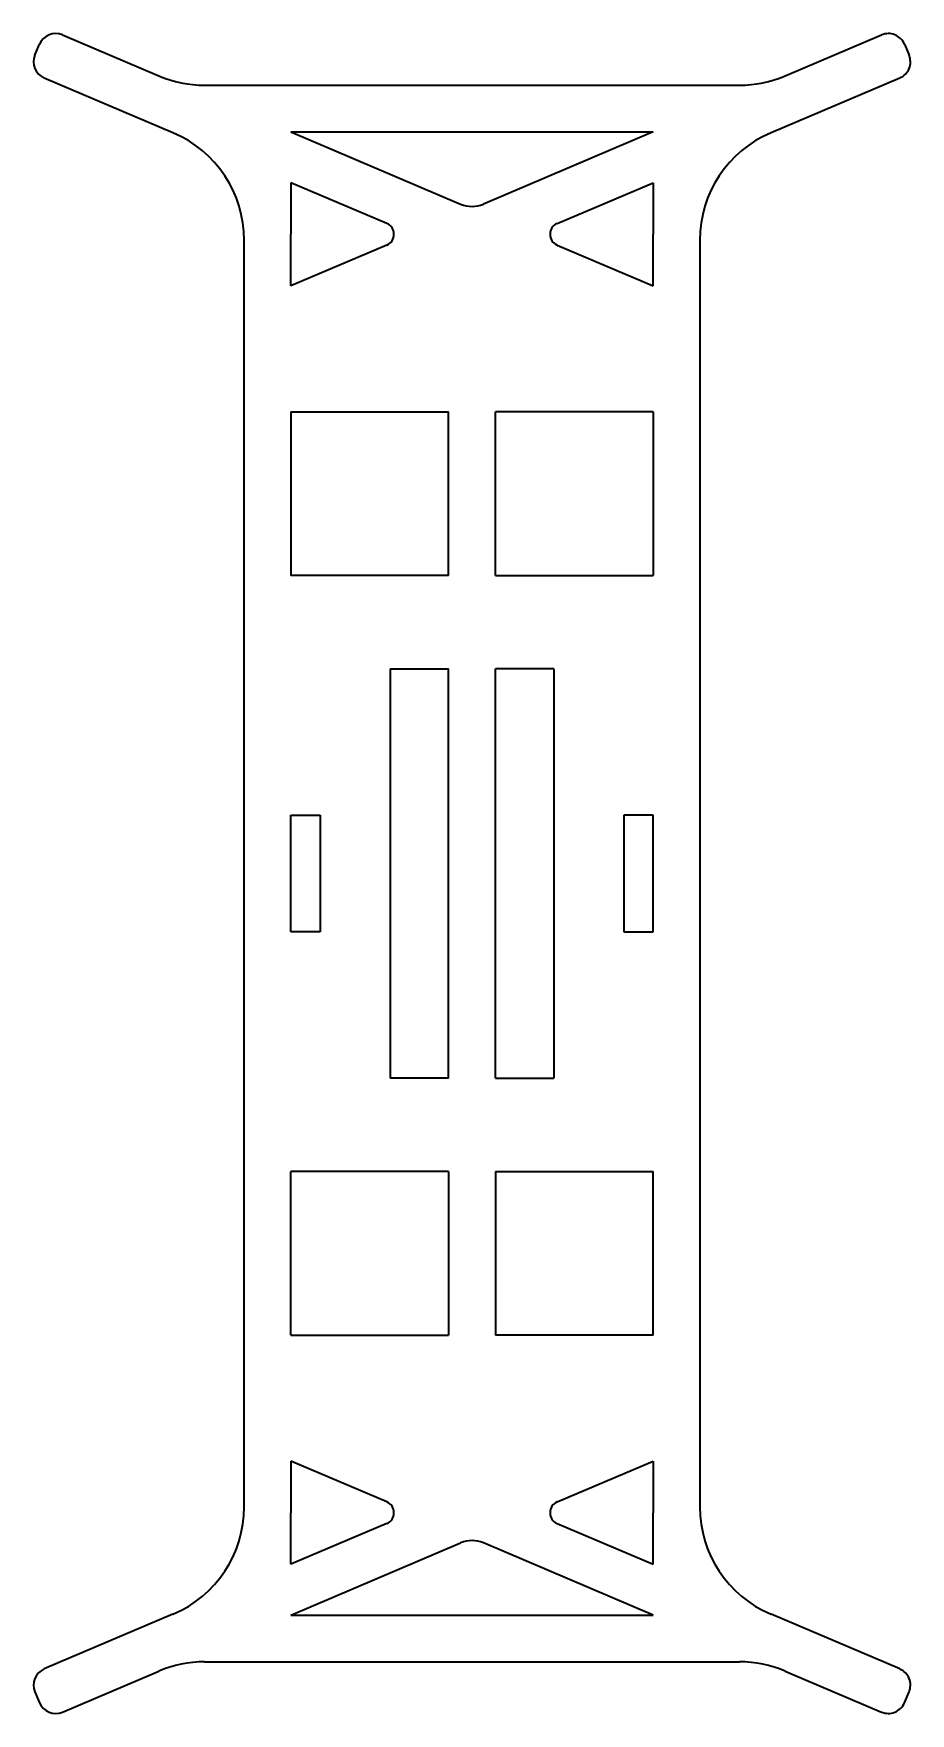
# Model space of a CAD drawing. Extents: x 30 to 180, y 5 to 292.
import ezdxf

# ---------------------------------------------------------------- set-up
doc = ezdxf.new("R2010")
doc.units = 0

msp = doc.modelspace()

# ---------------------------------------------------------------- linework, layer by layer
at = {"color": 7, "lineweight": 35, "ltscale": 0.05}
for p, q in [((30.186905, 288.563293), (30.968369, 290.404297)), ((179.031631, 290.404297), (179.813095, 288.563293)), ((30.186905, 8.436707), (30.968369, 6.595688)), ((179.031631, 6.595688), (179.813095, 8.436707))]:
    msp.add_line(p, q, dxfattribs=at)
at = {"color": 7, "lineweight": 35, "ltscale": 0.448274}
for p, q in [((34.902077, 291.993622), (51.407604, 284.987427)), ((158.592392, 284.987427), (175.097931, 291.993622)), ((34.902077, 5.006378), (51.407604, 12.012558)), ((158.592392, 12.012558), (175.097931, 5.006378))]:
    msp.add_line(p, q, dxfattribs=at)
at = {"color": 7, "lineweight": 35}
for p, q in [((53.814621, 275.274841), (31.776222, 284.629578)), ((178.223785, 284.629578), (156.185379, 275.274841)), ((59.222225, 283.397522), (150.777771, 283.397522)), ((74, 275.397552), (136, 275.397552)), ((74, 275.397552), (103.046341, 263.068115)), ((136, 275.397552), (106.953659, 263.068115)), ((66, 40.135254), (66, 256.864746)), ((144, 256.864746), (144, 40.135254)), ((74, 227.5), (101, 227.5)), ((74, 227.5), (74, 199.5)), ((101, 199.5), (101, 227.5)), ((109, 199.5), (109, 227.5)), ((136, 227.5), (109, 227.5)), ((136, 227.5), (136, 199.5)), ((101, 199.5), (74, 199.5)), ((109, 199.5), (136, 199.5)), ((91, 183.5), (91, 113.5)), ((101, 113.5), (101, 183.5)), ((109, 113.5), (109, 183.5)), ((119, 183.5), (119, 113.5)), ((74, 138.5), (74, 158.5)), ((79, 158.5), (79, 138.5)), ((131, 158.5), (131, 138.5)), ((136, 138.5), (136, 158.5)), ((74, 69.5), (74, 97.5)), ((101, 97.5), (74, 97.5)), ((101, 97.5), (101, 69.5)), ((109, 97.5), (109, 69.5)), ((109, 97.5), (136, 97.5)), ((136, 69.5), (136, 97.5)), ((74, 69.5), (101, 69.5)), ((136, 69.5), (109, 69.5)), ((74, 21.602455), (103.046341, 33.9319)), ((136, 21.602455), (106.953659, 33.9319)), ((53.814621, 21.725159), (31.776222, 12.370407)), ((74, 21.602455), (136, 21.602455)), ((178.223785, 12.370407), (156.185379, 21.725159)), ((59.222225, 13.602463), (150.777771, 13.602463))]:
    msp.add_line(p, q, dxfattribs=at)
at = {"color": 7, "lineweight": 35, "ltscale": 0.220332}
for p, q in [((74, 266.706665), (74, 257.893372)), ((136, 266.706665), (136, 257.893372)), ((74, 249.080109), (74, 257.893372)), ((136, 249.080109), (136, 257.893372)), ((74, 47.919899), (74, 39.106621)), ((136, 47.919899), (136, 39.106621)), ((74, 30.293343), (74, 39.106621)), ((136, 30.293343), (136, 39.106621))]:
    msp.add_line(p, q, dxfattribs=at)
at = {"color": 7, "lineweight": 35, "ltscale": 0.446104}
for p, q in [((90.425636, 259.734375), (74, 266.706665)), ((119.574364, 259.734375), (136, 266.706665)), ((90.425636, 256.052368), (74, 249.080109)), ((119.574364, 256.052368), (136, 249.080109)), ((90.425636, 40.947632), (74, 47.919899)), ((119.574364, 40.947632), (136, 47.919899)), ((90.425636, 37.26561), (74, 30.293343)), ((119.574364, 37.26561), (136, 30.293343))]:
    msp.add_line(p, q, dxfattribs=at)
at = {"color": 7, "lineweight": 35, "ltscale": 0.25}
for p, q in [((91, 183.5), (101, 183.5)), ((119, 183.5), (109, 183.5)), ((101, 113.5), (91, 113.5)), ((109, 113.5), (119, 113.5))]:
    msp.add_line(p, q, dxfattribs=at)
at = {"color": 7, "lineweight": 35, "ltscale": 0.125}
for p, q in [((74, 158.5), (79, 158.5)), ((136, 158.5), (131, 158.5)), ((79, 138.5), (74, 138.5)), ((131, 138.5), (136, 138.5))]:
    msp.add_line(p, q, dxfattribs=at)
at = {"color": 7, "lineweight": 35}
for centre, radius, start, end in [((33.729881, 289.232117), 3, 67.000003, 156.999999), ((176.270111, 289.232117), 3, 23, 113.000002), ((32.948418, 287.391113), 3, 156.999999, 246.999998), ((177.051575, 287.391113), 3, 292.999997, 23), ((59.222225, 303.397522), 20, 246.999998, 269.999997), ((150.777771, 303.397522), 20, 269.999997, 292.999997), ((46, 256.864746), 20, 0, 67.000003), ((164, 256.864746), 20, 113.000002, 180.000005), ((105, 267.670624), 5, 246.999998, 292.999997), ((89.644173, 257.893372), 2, 292.999997, 67.000003), ((120.355827, 257.893372), 2, 113.000002, 246.999998), ((89.644173, 39.106621), 2, 292.999997, 67.000003), ((120.355827, 39.106621), 2, 113.000002, 246.999998), ((46, 40.135254), 20, 292.999997, 360), ((164, 40.135254), 20, 180.000005, 246.999998), ((105, 29.329376), 5, 67.000003, 113.000002), ((32.948418, 9.608902), 3, 113.000002, 203.000001), ((59.222225, -6.397537), 20, 90.000003, 113.000002), ((150.777771, -6.397537), 20, 67.000003, 90.000003), ((177.051575, 9.608902), 3, 337, 67.000003), ((33.729881, 7.767883), 3, 203.000001, 292.999997), ((176.270111, 7.767883), 3, 246.999998, 337)]:
    msp.add_arc(centre, radius, start, end, dxfattribs=at)

doc.saveas('drawing.dxf')
